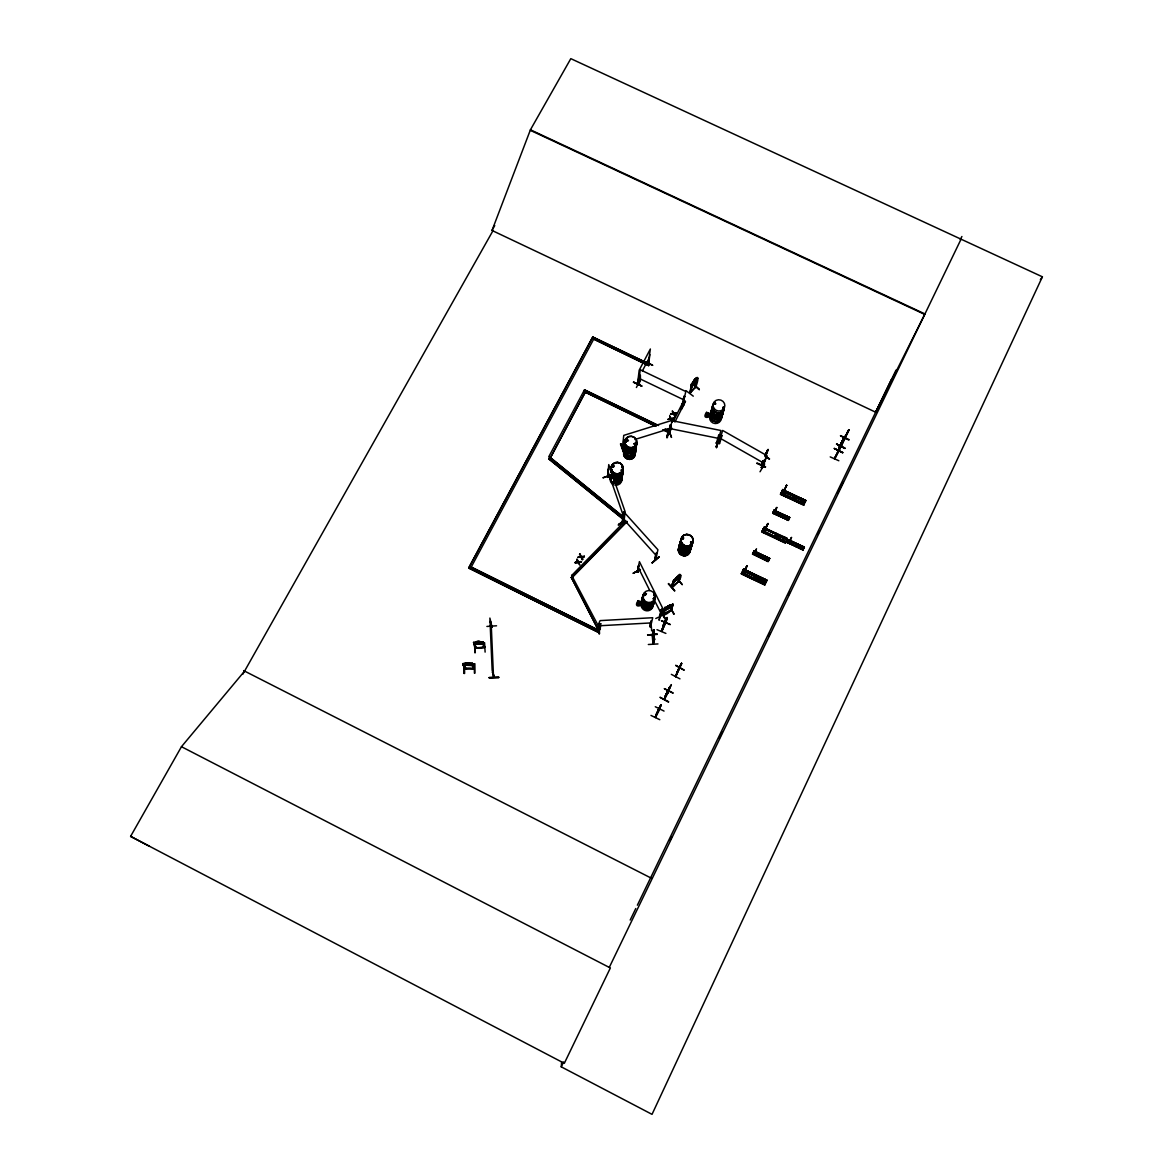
<?xml version="1.0" encoding="UTF-8"?>
<svg xmlns="http://www.w3.org/2000/svg" width="1173" height="1173" viewBox="0 0 1173 1173"><rect width="100%" height="100%" fill="white"/><g stroke="black" fill="none" stroke-linecap="round" stroke-linejoin="round"><path stroke-width="1.5" d="M625.752 522.879L572.981 576.793L571.632 575.356L600.151 629.329L598.465 630.312L571.31 577.424L627.042 521.384M638.083 571.867L637.819 571.06M572.981 576.617L571.31 577.6M761.38 467.338L762.362 467.778L761.409 467.265M653.376 634.564L653.39 632.496M575.254 562.82L575.591 562.028L575.254 562.82L578.245 562.571L579.755 565.034L578.861 562.351L581.178 562.175L578.861 562.351M575.591 562.146L577.952 561.97L577.043 559.242L578.568 561.867L581.529 561.5L581.178 562.292M718.682 443.233L721.204 435.271L721.952 435.682L719.548 443.775L718.77 442.954L719.46 443.453M577.043 559.242L576.72 560.005M578.245 562.571L575.254 562.688M578.392 556.779L580.738 556.603L579.829 553.876L581.368 556.501L584.315 556.266M579.506 554.506L579.829 553.876M658.61 425.52L584.477 389.861L656.909 424.978M581.031 557.204L578.04 557.322L581.031 557.204L582.541 559.653L581.661 556.97L583.963 556.794L581.661 556.97M582.541 559.653L581.046 557.072M582.878 558.905L581.647 557.102M783.036 516.355L782.083 515.343L783.241 516.135M592.805 337.062L649.49 364.129L592.805 337.062L468.731 568.084L597.614 631.968L600.151 629.329M762.421 557.424L762.289 556.105L763.154 557.102M763.242 556.72L762.582 557.483M594.403 337.824L470.329 568.714M637.965 383.967L637.731 383.747M723.316 407.134L723.286 407.999L723.712 407.148M653.068 632.951L653.258 631.309L653.669 640.267M691.527 542.791L691.396 542.058M691.982 542.894L691.674 542.043A6.041 5.836 15.3 0 1 685.706 549.536A6.041 5.836 15.3 0 1 680.648 541.061M682.085 538.128L683.243 539.199L683.082 537.63M691.044 542.571L691.234 542.923M652.789 635.487L653.273 643.434M680.912 542.762L680.853 543.773M645.766 594.418L644.945 595.429L643.992 594.52M645.81 594.682L644.344 593.714M652.731 603.582L652.804 603.142A5.997 5.85 13.7 0 1 650.003 610.136A5.997 5.85 13.7 0 1 642.452 608.596A5.997 5.85 13.7 0 1 642.613 601.06A6.1 5.953 13.5 0 1 646.44 593.553M643.478 596.925A6.056 5.909 13.5 0 0 643.317 604.52A6.056 5.909 13.5 0 0 650.942 606.074A6.056 5.909 13.5 0 0 653.742 599.022L653.053 598.67L653.61 599.227M653.83 598.831L653.83 598.758A6.07 5.938 13.5 0 1 651 605.913A6.07 5.938 13.5 0 1 643.347 604.344A6.07 5.938 13.5 0 1 643.508 596.72M643.112 598.655L643.244 599.3M644.3 594.139L645.487 594.726M610.59 475.256L603.142 477.704M622.13 470.534L621.221 470.094L621.807 470.593M626.235 440.271L626.426 439.479M627.335 439.67L626.353 440.462M612.159 466.341C614.52 463.687 613.714 468.848 612.203 466.575M613.743 466.341L612.805 466.825L612.79 465.74M621.133 470.197L621.837 470.197M607.453 476.37L607.805 477.382L607.511 476.253M242.796 674.27L492.939 230.773L492.059 230.348L530.431 129.792L570.811 58.65L1042.401 276.813L652.027 1114.35L561.251 1066.829L561.647 1061.888M607.643 477.235L608.376 469.127L607.717 476.956M607.805 477.382L608.743 464.596L625.15 511.795L623.845 522.63M597.614 631.968L468.687 567.893L592.82 336.768M491.443 626.191C491.898 629.637 490.285 618.992 490.373 622.13M490.329 621.265L491.472 626.939M493.613 676.322L493.804 677.334L492.528 672.026L494.2 676.44M493.657 676.469L493.76 677.085M598.934 624.227L599.08 633.728L598.86 624.241M598.465 630.165L471.209 567.102L598.465 630.165L571.31 577.424M600.385 629.065L599.506 628.567C600.869 631.485 597.072 624.505 600.136 620.605L652.716 617.716C647.951 637.482 651.352 620.15 651.074 621.279M599.564 633.684L598.934 624.153M600.195 629.183L600.737 623.699L599.858 623.743L600.737 623.699M620.84 443.79L623.86 452.294L620.898 443.805M623.479 447.602L622.467 448.189L623.743 435.388L672.129 420.315L669.109 433.761L670.707 425.491L669.856 425.33C669.358 430.711 669.138 434.948 668.273 433.277M623.376 447.675L622.672 448.174M624.168 440.227C622.951 437.808 624.373 449.626 623.244 447.324M623.757 442.895L624.065 439.919M641.836 386.049L633.508 382.09M622.364 523.642L619.197 524.14L626.69 521.574M636.396 387.501L640.399 379.656M637.511 384.172L639.182 370.213L650.355 348.997L648.258 363.733M637.892 384.26L639.021 375.345M639.446 383.747C637.98 384.92 641.103 381.401 640.37 375.433L639.461 375.345L638.464 384.055L640.238 369.73L685.794 391.518L682.803 404.978M622.863 522.645L622.042 522.703L623.098 515.739L622.863 522.982L623.596 511.619L657.921 549.756L655.59 559.902M623.669 516.369L622.511 522.953M624.036 515.226L623.376 522.586L623.64 518.422M625.664 520.357L571.632 575.532M626.514 522L619.197 524.14M649.915 354.642L648.537 363.909M648.684 365.639L593.611 339.041L648.684 365.639L649.519 363.865M652.217 635.033L653.009 644.138M652.745 635.487L653.552 629.974L653.962 630.825M623.493 522.645L623.244 521.618M623.567 522.498L623.2 521.97M645.868 361.914L652.76 365.375L645.942 361.871M655.824 559.36L654.989 559.11M639.021 605.077L639.622 601.94L640.766 602.761L640.59 604.418L639.021 605.077L637.511 603.215L638.523 601.881L640.223 602.086M493.716 676.469L492.528 672.026M494.17 677.188L492.161 670.194L489.889 618.068L492 626.91M640.399 569.829L633.229 573.216L640.37 569.711M669.856 433.438L668.815 433.336M637.687 570.914L638.083 571.969L638.742 565.313L637.35 571.486L638.156 571.925M637.657 571.119L639.402 561.632L662.466 607.805L660.252 616.338L659.461 615.532M637.643 572.057L638.449 565.445M670.868 419.084L672.334 421.606L670.868 419.084L667.95 419.318M669.622 416.195L671.147 418.585L674.05 418.204L671.147 418.585M673.507 413.966L670.56 414.362L673.507 413.966L674.988 416.488L674.108 413.878L676.689 413.072L673.815 413.307L676.689 413.072M673.214 413.395C668.727 414.157 674.768 413.746 672.29 410.917L673.786 413.468M667.378 437.558L668.977 428.951M718.668 435.168L719.46 435.638L718.668 435.168L716.366 443.291L716.63 442.558L717.304 443.394L720.911 430.506L670.795 420.418M716.498 447.617L718.213 438.717L716.63 447.631M669.724 432.837L669.094 433.717L668.317 432.925M669.006 433.746L670.384 425.491L671.293 425.535L670.384 425.491M672.334 421.606L672.378 421.444M675.296 415.887L674.108 413.878M674.05 418.204L674.02 418.365M707.422 416.503L708.316 412.94L705.941 414.758L707.422 416.503L708.917 415.887L708.316 412.94M674.988 416.488L675.325 415.711M669.094 428.995L666.865 437.617L669.109 428.834M666.909 437.602L668.639 428.878M669.856 425.33L670.707 425.491M671.455 437.309L668.302 428.863M674.079 414.04L676.366 413.702M663.288 614.403C671.279 593.039 653.082 626.602 671.425 610.151M663.962 614.124L665.267 608.626M663.2 614.579L671.44 610.253L670.619 610.048M788.857 541.369L788.461 540.489L804.018 547.894L804.355 547.161L788.769 539.815L787.288 542.982M685.501 401.415L681.484 409.289M682.1 403.967L683.668 404.993L682.1 403.967L673.258 421.239M682.129 404.92L683.962 396.313L684.724 396.679L683.962 396.313M682.378 404.568L683.155 404.7L682.026 404.832M685.061 401.034L681.146 409.113M652.217 562.761L659.285 556.618L652.247 562.923M691.601 384.04L690.868 386.87L691.469 383.982C706.219 361.973 689.929 405.257 696.967 378.703L695.428 387.398M782.318 491.032L782.42 491.59M783.021 491.868L782.655 491.707M691.659 383.982L689.665 393.146L695.677 386.577M692.099 384.026L689.915 393.336L695.926 386.782M690.076 393.234L694.211 380.125M656.264 553.113C658.214 552.336 653.332 557.234 655.296 559.022M692.715 385.624C691.205 384.201 696.351 376.108 695.648 379.246M656.513 552.894L655.326 558.993M695.428 378.82L694.137 380.492M694.621 383.571L695.809 378.293M693.287 396.166L685.97 390.638M659.255 556.75L652.159 562.849M692.334 383.674L699.328 389.597L692.613 383.41M744.093 571.618L742.817 571.266L743.301 570.181L742.392 572.087M835.044 458.247L834.853 458.687M838.798 450.491L838.578 450.769M838.592 450.872L841.715 444.538L838.446 451.077M840.792 445.447L844.604 437.69M762.391 461.839L761.644 464.904M647.643 635.018L657.188 634.036L647.628 634.96M649.725 626.367L651.059 620.942M650.707 625.796L649.798 626.03L650.766 625.971M648.332 644.505L657.965 643.933M657.247 712.348C651.264 726.761 661.675 705.149 659.431 709.841M666.088 694.607L664.622 698.36M675.472 676.44L678.111 670.326M655.766 618.508L664.431 614.505M655.194 717.421L660.986 704.856M662.173 630.634L665.179 623.391L661.469 631.03M665.56 622.951L661.777 631.265M653.126 631.323L653.684 629.652L652.335 635.883L653.889 629.96M652.701 635.004L653.288 644.197L654.593 639.373L654.197 638.523L652.789 643.464M653.185 635.165L654.123 631.983L653.39 638.156M653.977 632.951L653.698 631.353M661.191 610.283C654.842 639.681 665.502 593.303 659.915 615.576M788.652 541.193C787.156 541.193 790.059 541.838 788.681 540.46M654.343 635.15L653.816 638.596L653.566 637.496M668.61 583.524L674.827 590.723M653.772 640.81L654.329 639.036L652.95 644.212M653.258 643.361L654.534 638.508M661.44 620.796L670.311 624.593L661.499 620.678M678.874 580.796C659.065 603.89 686.454 557.835 679.035 581.251C677.041 583.362 683.258 574.975 679.856 575.796L678.39 581.793M679.973 576.691L672.759 582.629L673.434 580.767L680.457 574.843L678.317 581.867M675.018 581.265L675.985 577.776L679.24 575.84C679.182 577.937 666.938 586.427 672.745 586.456M671.762 586.896L672.686 586.441M667.613 606.177L667.012 608.288L669.622 606.94M667.657 606.265L665.604 609.022L669.475 607.467L671.396 604.975L670.047 605.488M668.053 606.045L669.739 605.165M661.381 631.294L667.056 617.804L665.985 622.951M662.232 630.37L663.244 625.429L661.675 631.441M663.933 624.139L664.519 622.115M666.044 619.755L663.244 625.546L664.724 621.749M677.657 578.172L675.399 580.019L678.053 576.837L674.578 579.682L672.686 586.397M665.252 621.514L665.59 620.341M663.625 625.224L665.897 619.373M669.27 608.098L670.15 605.415M665.135 623.787L667.056 617.423L662.921 625.913M667.364 617.966L665.238 623.523M670.487 610.224L672.862 604.638L671.586 610.019M670.589 610.693L673.023 604.931M671.191 609.74L663.038 614.285M672.276 606.016L672.95 604.286L671.367 609.696M665.883 633.405L656.983 629.681M782.362 491.018L781.57 492.513M676.953 578.568L682.246 584.535M669.944 607.189L674.182 613.992M788.769 541.12L788.549 540.401L804.048 547.835L788.227 540.738M838.475 451.165L845.176 437.426L845.132 438.306M844.765 438.321L844.927 437.456M797.904 545.9L796.848 545.02M777.758 536.413L776.966 534.961M755.339 577.38L756.116 578.846M789.854 540.592L791.584 537.351L790.705 538.906M789.708 541.164L788.74 542.556L790.998 538.378M668.683 691.19C661.748 705.149 680.076 666.66 665.604 695.941M692.598 541.633A6.056 5.85 15.2 0 1 684.665 547.498A6.056 5.85 15.2 0 1 681.997 538.04L683.536 538.363M650.986 715.427L659.798 719.694M714.269 403.453L715.149 403.937L715.354 402.896M715.735 403.849L714.606 402.632M655.296 706.733L664.05 711.087M626.001 439.699L627.262 440.769M656.132 714.724L656.631 713.389M657.745 711.366L658.302 709.87M671.337 674.343L679.959 678.859M658.581 709.548L657.027 712.803L658.376 710.339M655.663 716.512L657.027 712.92L655.634 717.524M659.079 708.683L660.502 706.131L656.557 714.24L660.898 705.09L659.343 709.944M659.607 707.979L658.977 709.137L660.12 706.351L659.461 707.642M660.883 704.812L659.05 709.797M675.78 665.399L684.255 670.194L675.765 665.428M840.147 447.382L839.897 448.335M665.164 696.469L665.707 695.046M664.592 698.463L664.153 699.46L665.809 695.105M664.505 698.653L668.874 688.742L667.994 690.369M667.598 691.102L666.748 693.302L667.422 692.055M664.959 698.639L664.461 699.607L665.692 695.398M667.95 691.571L669.944 686.513L669.372 687.979M846.935 433.629L848.651 430.271M846.173 435.359L846.598 434.347L845.674 436.209M757.069 462.968L765.617 466.839M679.622 668.009L675.575 676.132M677.232 672.1L675.809 676.674L681.542 663.302L676.748 673.317L677.261 671.733M675.516 676.513L678.742 668.698M678.947 668.141L678.273 670.003L678.888 668.683M678.493 669.548L680.428 665.399M679.592 667.232L680.692 664.783L680.061 666.029M679.27 668.683L680.105 667.95M681.748 663.742L676.645 673.273M668.947 433.057L669.754 433.204M762.743 461.106L761.468 465.036L763.506 460.828M766.233 452.558L764.913 455.432M766.937 451.297L767.362 450.241L767.025 450.96M763.037 461.253L762.039 463.921M766.116 453.365L766.819 451.62M765.309 456.165L767.992 449.406M761.57 467.001C760.339 472.264 769.62 446.722 762.333 467.367M765.602 456.312L768.344 449.552M760.016 471.766L764.679 463.936M761.424 467.704L764.488 459.919M668.683 701.718L659.974 697.275L668.463 702.143M762.215 468.042L767.069 455.725L722.627 430.447L718.932 443.013M672.935 693.082L664.27 688.61L673.009 692.95M769.488 458.951L765.339 456.737L769.488 458.951L766.863 457.177M842.229 441.664L840.836 444.156M665.941 620.634L662.745 627.247L666.645 619.183M840.997 444.303L841.334 443.453M803.08 549.902L787.567 542.381M802.904 550.298L803.344 549.375M788.579 540.225L804.37 547.146M788.388 541.178L788.769 539.815M706.615 416.195L708.096 412.793L706.234 413.996M767.289 451.414L766.512 453.159M665.106 622.027L666.293 618.933L665.663 620.121M745.793 568.187L747.01 565.694L743.418 573.318L745.442 569.433L744.444 571.09M784.84 491.194L782.802 489.405L780.456 494.346L803.857 504.801L805.822 500.636L782.376 490.27L805.866 500.519L782.684 489.64L805.822 500.636M780.866 493.466L804.341 503.804L781.13 492.909L780.646 493.921L803.93 504.654M805.382 501.531L782.112 490.857M803.27 549.521L787.42 542.703L787.743 542.014M766.292 528.876L764.239 527.117L761.878 532.058L785.206 543.07L785.851 541.691M787.288 538.612L785.382 542.644L762.083 531.648L762.567 530.636L785.837 541.721M844.765 436.517L839.956 446.033L841.613 442.573M680.97 664.798L678.624 669.299M754.738 552.424L755.867 550.049M756.512 548.715L754.987 551.97M767.641 523.715L764.048 531.413L768.022 523.407L767.406 524.272M766.966 580.254L743.55 569.11L766.966 580.254L764.869 584.74L741.424 573.597M764.737 585.019L741.277 573.92L741.791 572.82L765.412 583.597L741.703 573.025M844.003 437.632L842.361 440.828M658.552 709.621L659.006 708.492M767.919 523.686L766.995 525.548M667.598 691.337L667.217 692.378M742.568 571.075L766.292 581.691L743.154 569.917L742.582 571.148L743.081 570.078M743.33 569.594L741.453 573.524L764.913 584.653M638.2 604.755L639.3 602.365M763.007 530.225L763.755 528.099L787.01 539.199L763.447 528.671M764.239 527.117L763.843 527.894L787.406 538.363M786.057 486.414L786.614 485.167L782.802 493.76L784.004 491.15M788.403 520.123L772.684 513.246L774.253 509.962L773.432 512.029M788.579 519.742L773.139 512.293L772.816 512.968L788.329 520.269L789.649 517.484L774.107 510.24L773.579 511.311M789.429 517.923L773.506 511.193L774.063 510.71M773.975 510.519L789.62 517.542L774.107 510.255M841.29 445.154L842.214 443.218L834.692 458.878L839.091 450.623L838.05 450.96M847.698 432.294L848.123 431.092M765.822 454.112L766.79 452.03M745.251 569.345L745.867 568.494M747.142 565.87L743.609 573.406M754.063 552.366L754.048 550.987L769.649 558.363L768.256 561.281L752.905 553.421L768.594 560.591L753.007 553.201L752.538 554.184M753.99 553.759L755.749 549.99M776.277 508.232L774.84 511.267L776.849 507.366M753.447 551.94L769.18 559.33L769.605 558.465L753.975 551.134M742.876 570.533L766.306 581.647M744.166 573.949L743.829 574.653L745.705 570.723M763.095 528.994L763.638 528.319L786.922 539.404M755.045 551.457L755.647 550.196M767.083 524.991L764.224 531.501L767.553 524.463M786.672 485.549L782.611 493.672L786.599 485.197M787.142 538.92L764.019 527.527M803.666 505.211L780.5 494.244M805.191 501.927L781.834 491.355M842.625 452.793L834.282 448.453L842.683 452.69M754.474 554.169L755.5 552.043M764.796 532.029L764.444 532.762L766.599 528.231M776.306 508.525L776.673 507.733M667.95 690.838L668.815 689.006M678.698 668.771L677.935 670.956M783.373 494.258L783.007 495.021L785.162 490.505M774.62 513.217L775.617 511.135M848.035 431.605L844.897 437.896M788.755 539.873L804.326 547.248L803.006 550.049L787.479 542.571M668.654 689.431L669.519 687.935L665.472 695.985M680.105 666.587L679.519 667.642L680.325 666.22M774.972 510.988L774.121 512.821L775.441 510.314M845.132 435.989L838.739 448.101L843.314 439.039M843.959 438.409L844.428 437.412M798.813 548.011L800.103 545.254M800.397 548.759L801.687 546.002M801.452 549.257L802.757 546.501M785.426 542.556L762.083 531.633L762.567 530.621M784.825 488.936L783.916 490.886M776.379 508.056L776.555 507.674M764.532 579.257L762.553 583.45M785.016 537.322L783.051 541.442M801.526 503.613L803.461 499.537M743.125 569.99L766.57 581.119M743.506 569.184L766.922 580.4L743.433 569.345M762.289 531.208L785.631 542.161L762.274 531.237M781.995 491.106L782.171 490.695M781.013 493.159L804.238 504.009L780.881 493.452M775.133 510.666L776.057 508.715M776.174 508.774L775.661 509.844M781.174 516.824L782.464 514.097M762.655 558.553L763.946 555.841M782.743 517.572L784.048 514.844M756.072 575.239L754.078 579.418M764.063 559.228L765.368 556.457M776.599 533.348L774.635 537.454M784.136 518.231L785.441 515.504M756.468 580.547L758.447 576.368M785.719 518.979L787.01 516.237M766.702 560.474L768.022 557.718M777.01 538.583L778.916 534.536M758.579 581.559L760.529 577.453M779.107 539.58L781.027 535.533M797.596 501.765L799.487 497.777M783.432 536.574L781.482 540.694M756.864 463.379L765.368 467.367M665.765 695.193L666.352 693.976M677.305 671.865L677.789 670.619M780.646 493.936L803.886 504.713M746.101 567.527L746.776 566.119M752.67 553.905L754.122 550.87L769.444 558.788M752.993 553.231L752.553 554.14L768.139 561.559L752.743 553.744L768.594 560.606M772.699 513.217L773.139 512.308M838.328 450.549L837.742 451.502L845.469 437.573M834.399 458.731L841.026 445.139M848.592 430.154L845 437.617M844.839 448.438L836.554 444.01L844.853 448.423M848.841 440.036L840.469 435.843M769.195 559.301L769.635 558.377M768.154 561.53L768.52 560.767M788.212 520.519L788.637 519.61M789.238 518.319L789.678 517.41M741.629 573.142L765.397 583.626M830.235 456.898L838.842 460.754M843.211 439.567L841.32 442.895M762.538 530.68L785.793 541.838M786.145 486.194L786.496 485.461M840.484 444.567L840.073 445.799M494.742 225.583L492 230.451L875.659 412.207L891.407 379.466M678.141 670.545L679.959 666.88M773.857 510.768L789.356 518.07L773.931 510.622M841.437 443.218L842.844 440.33M630.194 920.057L635.781 908.503M637.364 905.204L896.025 370.082M669.886 840.469L671.484 837.185M719.181 738.447L722.363 731.864M768.462 636.44L770.06 633.141M788.344 595.298L789.928 592.013M817.757 534.419L819.34 531.12M837.625 493.276L843.196 481.766M561.251 1066.829L563.612 1061.932M609.271 967.417L961.274 238.749M666.953 692.862L667.232 692.334M836.51 444.098L845.029 448.042M838.739 448.101L844.017 438.291M484.757 647.423L483.173 641.895L473.467 642.437L477.851 642.848L475.959 643.684L481.56 643.347L479.185 642.775L481.062 641.998L478.261 642.804M762.362 555.093L761.072 557.805M476.135 647.951L475.138 648.141L473.584 642.437M761.218 464.816L763.139 460.886M790.162 540.24L788.872 542.615L789.766 540.988M839.296 449.288L840.103 447.631M841.202 443.717L841.803 442.602M659.695 707.055L657.892 711.19M661.205 705.252L660.502 705.882M664.197 699.372L668.478 690.692M670.252 686.982L669.548 687.613M664.505 699.519L668.698 691.117M676.381 675.604L675.941 676.616M696.088 382.031L691.381 387.09L697.026 380.375M668.918 688.888L666.235 693.947M657.423 712.392L659.856 707.202M659.475 708.272L658.625 709.856M668.493 690.047L667.672 691.586M795.045 495.695L793.153 499.669M841.95 442.529L842.727 440.945M663.244 625.429L663.156 626.353M840.249 445.593L840.792 444.274M875.659 412.207L924.954 313.953L530.431 129.792M765.646 559.976L766.937 557.263M797.391 496.795L795.514 500.768M840.308 445.315L841.715 442.265M842.419 441.283L843.475 439.201M658.097 710.779L658.727 709.606M788.344 520.211L772.787 513.026M847.507 432.309L843.768 440.139M841.158 445.3L840.264 447.045M671.733 427.984L669.284 432.866L662.701 429.685M674.886 422.031L683.712 404.744M801.848 498.892L799.957 502.865M640.37 375.433L639.461 375.345M667.921 419.494L670.545 418.688L669.651 416.034M670.56 414.362L670.927 413.556M583.963 556.926L584.315 556.134M762.905 578.582L760.954 582.688M669.944 686.513L669.548 687.246M642.379 370.903L649.153 358.014M681.176 664.021L681.454 663.258M681.146 664.079L681.542 663.302M584.477 389.861L548.729 456.84L550.357 457.866L585.283 392.163L550.357 457.866M847.375 432.353L848.812 429.67M841.305 443.849L839.809 446.429M844.032 438.863L848.9 429.714M464.625 668.683L474.259 668.463M848.9 430.388L841.144 445.799M842.537 443.423L834.34 458.614L835.205 457.925M465.461 668.918L464.523 668.346M666.073 694.548L666.631 693.507M790.235 540.856L789.253 542.967M668.009 690.868L668.742 689.548M960.247 239.527L961.919 236.491M795.822 546.603L797.097 543.891M798.681 544.639L797.405 547.336M130.599 836.378L181.463 746.702L610.356 967.974L564.316 1063.325L130.599 836.378L149.426 846.261M690.501 392.779L689.724 392.94M721.952 435.682L721.043 435.535M722.905 407.28L723.33 407.749A5.997 5.66 12.9 0 1 720.691 414.656A5.997 5.66 12.9 0 1 713.14 413.145A5.997 5.66 12.9 0 1 713.213 405.843M1040.363 279.717L1042.401 276.813M613.523 466.678L613.743 466.825M635.663 444.538L634.813 444.318M680.047 576.779L673.478 582.776M660.296 616.148L659.93 615.414M706.073 415.565L707.862 412.881L705.941 414.758M649.798 626.03L650.663 626.338M484.581 647.481L475.314 647.701M476.091 648.112L474.596 642.98L473.701 643.024L476.121 647.525M674.46 581.265L676.293 579.11L675.003 579.565L679.05 576.222L675.223 580.65L678.859 577.175M474.317 668.625L472.499 663.375L471.355 663.229L462.749 663.61L464.684 668.507C472.924 667.056 476.605 671.85 471.781 663.845L472.675 664.167L471.781 663.845M244.6 671.103L181.463 746.702M465.534 668.859C466.473 667.114 461.854 662.789 463.892 664.373M637.643 604.08L639.212 602.248M623.699 519.712L548.847 458.936L550.02 457.367L623.493 517M699.328 389.597L694.005 384.583M697.774 378.322L696.967 378.703M695.149 386.929L695.648 386.342M695.486 379.715L693.17 383.718L695.061 381.694M671.249 607.086L672.364 605.972M673.273 580.723L674.211 579.785M675.868 578.48L673.566 581.471L674.006 580.679M668.273 583.831L674.563 590.943M491.531 626.177L491.516 626.939M794.488 497.528L795.235 497.103M795.91 499.024L796.306 497.792L795.191 497.176M624.153 520.02L618.2 525.02L624.476 520.24M643.434 598.083L643.068 599.139M653.434 598.45L661.029 613.142M682.231 537.718L683.712 537.835M691.879 542.982L691.19 542.776M676.073 577.878L679.255 575.84M675.809 578.714L678.053 576.837M679.475 575.62L680.531 574.931M680.736 575.503L679.856 575.796M682.143 584.638L677.29 578.377M723.521 407.705L723.418 407.999M715.559 403.967L714.064 403.468M662.965 614.241L664.446 608.552L665.59 607.907M695.574 379.348L696.498 378.63L694.871 382.53L692.173 384.788M716.336 442.895L717.275 442.69M674.475 581.28L675.267 580.591L674.196 581.016M478.32 642.804L475.197 642.452L475.549 643.566L480.314 643.786L481.78 643.215L479.874 641.866L481.971 641.851M472.206 665.546L463.32 665.091L473.012 664.974M482.616 644.124L483.628 643.493L473.98 644.138L482.704 644.256M637.511 603.215L639.197 602.116M679.035 581.295L671.821 586.691M660.296 610.532L665.223 618.684L660.736 610.224M664.871 618.889L660.692 610.253M673.757 614.227L670.34 607.057M664.651 609.315L665.428 608.919M670.34 604.74L667.334 606.866L669.988 605.708M797.332 546.266L797.948 545.328M640.135 569.404L633.229 573.216M638.112 571.75L637.423 571.178M626.455 439.655L627.658 439.831M715.442 403.292L714.386 402.72L714.152 403.937M634.974 443.775L635.766 444.054M620.444 443.922L623.493 452.426M639.138 384.304L638.493 384.011M619.373 524.595L626.837 522.146M608.655 469.918L608.069 469.229M610.429 474.962L603.157 477.807M607.497 476.517L608.083 477.191M622.452 447.866L623.347 447.587M634.842 439.508L670.589 428.365M637.833 602.409L638.523 601.881M672.891 604.168L665.502 607.805M672.07 604.564L672.891 604.198M483.745 647.041L484.757 647.041M797.537 546.193L796.584 545.592M671.484 437.412L668.346 428.966M715.193 404.201L714.357 404.025M466.048 663.346L464.493 663.566L464.875 664.607L470.93 664.856L468.54 664.27L470.388 663.595L465.065 663.698M598.479 624.271L599.139 633.713M474.376 643.244L475.3 652.643M474.83 652.76L474.596 642.98M706.894 413.497L708.037 413.292M464.068 665.472L464.068 673.493L464.42 665.472M673.727 418.834L671.469 418.996L672.657 421.004M651.66 630.825L651.03 622.951M482.455 642.496C483.115 640.869 483.467 648.566 483.687 647.115M484.581 642.628L485.109 652.115M657.247 634.373L647.613 635.018M484.684 647.188L475.168 648.185M475.182 647.965L484.728 647.555M654.593 639.373L654.197 638.523M492.572 672.906L492.88 672.012M489.112 677.745L498.848 677.144M489.112 677.671L498.862 677.554L489.082 677.539M486.898 626.441L496.546 625.796M599.667 625.752L651.426 622.907M476.458 641.543L479.698 641.264L480.168 643.303L477.162 643.478L476.649 642.144M476.825 642.364L479.845 642.188M474.288 663.654L474.42 673.229M462.749 663.713L464.581 668.845L474.185 668.654L472.396 663.39M474.845 673.229L474.816 663.639M795.441 499.126L794.297 498.188M469.083 663.273L471.135 664.461L465.3 665.003L467.206 664.299L464.889 663.727M668.302 433.526L669.123 433.687M717.26 443.071L716.542 442.998M716.38 443.218L717.202 443.379M664.006 610.415L664.812 610.415M669.27 428.453L718.624 438.394M638.699 383.615L639.344 383.674M776.658 536.897L775.793 535.958M756.438 576.881L757.318 577.82M709.093 414.333L707.832 413.131M463.423 665.194L464.713 665.707M530.46 130.379L924.691 314.408M840.572 435.608L849.047 439.611M834.282 448.467L842.786 452.455M769.356 558.964L753.726 551.677L769.312 559.052M633.508 382.105L641.822 386.093L633.493 382.251M741.849 572.703L765.309 583.846M844.443 437.28L842.903 439.934M843.651 438.526L841.73 441.942M639.197 378.468L684.05 399.964M665.194 428.702L670.135 431.078M666.792 429.729L670.091 431.312M656.162 426.268L583.67 391.386L654.475 425.726M664.402 430.242L669.343 432.617M243.661 670.619L651.601 878.313M764.327 460.183L765.075 460.608M720.295 438.335L764.063 463.262M639.71 602.042L640.766 602.761M491.986 626.294L491.956 627.203M623.464 517.205L550.02 457.367M623.728 519.507L548.847 458.936M655.34 558.803L655.883 559.345M622.775 518.363L656.572 555.943M654.211 639.197L653.552 629.666M640.913 603.611L639.74 602.174L640.59 604.418M660.883 610.429L661.279 611.206M638.332 567.644L649.681 590.386M708.331 413.072L709.225 415.139M708.228 412.837L708.551 413.688M463.892 664.035L465.666 668.815M465.842 662.789L466.502 664.578L469.523 664.505L468.98 662.701L465.93 663.332M466.414 662.862L468.379 662.818M608.157 472.015L623.713 516.824M471.795 664.182L473.174 668.155M483.525 643.61L483.173 641.895M708.287 413.189L708.917 415.887M639.578 602.394L639.901 604.945M653.493 634.08L653.698 637.012M491.164 623.259L493.408 674.607M708.184 413.277L708.257 416.386M472.499 663.375L463.834 663.493M464.508 665.384L464.611 673.478M681.117 541.281A5.997 5.806 15.3 0 0 681.352 549.14A5.997 5.806 15.3 0 0 689.431 549.741A5.997 5.806 15.3 0 0 690.604 541.985A6.026 5.821 15.3 0 1 689.416 549.829A6.026 5.821 15.3 0 1 681.308 549.228A6.026 5.821 15.3 0 1 681.088 541.34A5.997 5.792 15.3 0 0 683.712 550.797A5.997 5.792 15.3 0 0 691.571 545.005M681.513 539.8A6.041 5.836 15.3 0 1 682.686 538.818M692.686 541.34A6.07 5.865 15.2 0 1 684.739 547.205A6.07 5.865 15.2 0 1 682.07 537.747A6.144 5.938 15.2 0 0 684.695 547.38A6.144 5.938 15.2 0 0 692.744 541.442M691.894 541.662A6.129 5.909 15.3 0 1 689.094 548.744A6.129 5.909 15.3 0 1 681.381 547.175A6.129 5.909 15.3 0 1 681.498 539.551M690.017 551.222A5.968 5.762 15.4 0 1 681.396 553.377A5.968 5.762 15.4 0 1 680.164 544.756M690.281 546.809A5.968 5.762 15.4 0 1 690.501 549.8M690.105 551.163A5.953 5.762 15.4 0 1 681.689 555.122A5.953 5.762 15.4 0 1 679.768 546.178A5.909 5.718 15.4 0 0 681.718 555.049A5.909 5.718 15.4 0 0 690.076 551.105A5.953 5.762 15.4 0 1 681.674 555.181A5.953 5.762 15.4 0 1 679.783 546.119M691.19 546.295A5.997 5.792 15.3 0 1 683.346 552.102A5.997 5.792 15.3 0 1 680.721 542.747A6.07 5.865 15.3 0 0 683.302 552.278A6.07 5.865 15.3 0 0 691.249 546.398M690.398 546.691A6.041 5.85 15.4 0 1 687.627 553.685A6.041 5.85 15.4 0 1 680.017 552.131A6.041 5.85 15.4 0 1 680.135 544.595M680.633 543.026A5.982 5.792 15.3 0 0 683.273 552.38A5.982 5.792 15.3 0 0 691.117 546.589A6.07 5.865 15.3 0 1 683.273 552.351A6.07 5.865 15.3 0 1 680.604 542.879M690.56 542.146A5.997 5.792 15.3 0 1 691.264 543.51M690.369 546.53A5.968 5.762 15.4 0 1 684.402 554.096A5.968 5.762 15.4 0 1 679.387 545.709M654.094 597.6A6.085 5.938 13.5 0 1 650.311 605.121A6.085 5.938 13.5 0 1 642.584 601.324A6.173 6.026 13.5 0 1 646.382 593.641M646.382 593.817A6.085 5.938 13.5 0 0 642.584 601.324A6.173 6.026 13.5 0 0 650.355 605.107A6.173 6.026 13.5 0 0 654.197 597.482M654.153 597.35A6.1 5.953 13.5 0 1 650.37 604.872A6.1 5.953 13.5 0 1 642.643 601.075M654.842 597.35A6.114 5.968 13.4 0 1 650.194 603.509A6.114 5.968 13.4 0 1 643.141 600.033A6.114 5.968 13.4 0 1 645.341 592.673A6.202 6.056 13.4 0 0 643.053 600.165A6.114 5.968 13.5 0 0 650.135 603.758A6.202 6.056 13.5 0 0 654.886 597.512A6.202 6.056 13.4 0 1 650.194 603.67A6.202 6.056 13.4 0 1 643.053 600.165A6.114 5.968 13.5 0 1 645.282 592.937M653.816 594.403A6.114 5.968 13.4 0 1 654.519 595.811A6.202 6.056 13.4 0 0 653.86 594.462M654.769 597.6A6.114 5.968 13.5 0 1 650.135 603.758A6.202 6.056 13.5 0 1 643.039 600.239A6.202 6.056 13.5 0 1 645.253 592.776M653.757 594.667A6.114 5.968 13.5 0 1 654.461 596.075A6.202 6.056 13.5 0 0 653.845 594.535M643.141 598.157A6.129 5.982 13.6 0 0 645.78 607.819A6.129 5.982 13.6 0 0 653.845 601.822A6.041 5.894 13.6 0 1 646.558 608.025A6.041 5.894 13.6 0 1 642.305 599.579M653.17 601.778A6.1 5.953 13.6 0 1 647.012 609.593A6.012 5.88 13.6 0 1 641.998 601.075A5.997 5.865 13.6 0 0 646.997 609.579A6.012 5.88 13.6 0 0 653.068 601.896A5.997 5.865 13.6 0 1 646.997 609.579A6.1 5.953 13.6 0 1 641.954 600.957M653.126 601.646A6.012 5.865 13.6 0 1 647.056 609.344A6.012 5.865 13.6 0 1 642.071 600.825M723.081 411.254A5.88 5.557 12.9 0 1 715.413 416.796A5.88 5.557 12.9 0 1 712.788 407.808M724.269 408.277A5.938 5.616 12.9 0 1 715.207 411.752A5.938 5.616 12.9 0 1 715.105 402.398M723.374 407.661A5.909 5.586 12.9 0 1 720.721 414.348A5.909 5.586 12.9 0 1 713.272 412.852A5.909 5.586 12.9 0 1 713.345 405.638M724.24 407.192A5.938 5.601 12.9 0 1 716.498 412.808A5.938 5.601 12.9 0 1 713.844 403.732M724.357 407.06A6.012 5.689 12.9 0 1 716.512 412.749A6.012 5.689 12.9 0 1 713.829 403.541M723.272 408.043A5.909 5.586 12.9 0 1 717.392 415.359A5.909 5.586 12.9 0 1 712.407 407.236M723.037 411.474A5.894 5.572 12.9 0 1 715.339 417.045A5.894 5.572 12.9 0 1 712.715 408.028M720.398 419.875A5.836 5.528 13 0 1 712.187 420.286A5.836 5.528 13 0 1 711.556 412.456M721.776 415.872A5.836 5.528 13 0 1 721.219 418.688M722.201 411.84A5.865 5.557 12.9 0 1 719.548 418.482A5.865 5.557 12.9 0 1 712.158 417.001A5.865 5.557 12.9 0 1 712.246 409.846M722.084 412.222A5.865 5.542 12.9 0 1 719.445 418.849A5.865 5.542 12.9 0 1 712.055 417.368A5.938 5.63 12.9 0 1 712.114 410.037M712.143 410.227A5.865 5.542 12.9 0 0 712.055 417.368A5.938 5.63 12.9 0 0 719.518 418.79A5.938 5.63 12.9 0 0 722.201 412.06M720.94 416.312A5.821 5.513 13 0 1 715.149 423.541A5.821 5.513 13 0 1 710.222 415.506M622.218 472.191A5.953 5.704 5.5 0 1 612.629 478.217M612.115 470.153A5.953 5.704 5.5 0 0 611.25 471.385A5.938 5.689 5.5 0 1 612.115 470.27M621.969 466.678A5.997 5.748 5.5 0 1 620.297 474.625A5.997 5.748 5.5 0 1 611.983 472.954A5.997 5.748 5.5 0 1 613.67 464.992A6.085 5.821 5.5 0 0 611.895 473.115A6.085 5.821 5.5 0 0 620.326 474.816A6.085 5.821 5.5 0 0 622.027 466.751A6.085 5.821 5.5 0 1 620.312 474.918A5.997 5.748 5.5 0 1 611.954 473.291A6.085 5.821 5.5 0 1 613.596 465.153M621.939 467.015A5.997 5.748 5.5 0 1 620.253 474.962A6.085 5.821 5.5 0 1 611.895 473.218A5.997 5.748 5.5 0 1 613.64 465.344M622.496 470.168A6.056 5.806 5.5 0 1 611.72 475.138A5.968 5.718 5.5 0 0 622.438 470.065A5.953 5.718 5.5 0 1 611.807 474.962M612.805 476.443A5.953 5.704 5.5 0 0 622.394 470.417A5.968 5.718 5.5 0 1 612.79 476.443M622.496 470.27A6.056 5.806 5.5 0 1 611.705 475.241M622.174 477.484A5.982 5.733 5.5 0 1 612.247 482.059M611.221 480.915A5.982 5.733 5.5 0 1 610.341 476.605M622.189 472.308A5.938 5.689 5.5 0 1 612.629 478.305M622.189 477.088A5.924 5.674 5.5 0 1 613.743 480.989A6.012 5.762 5.5 0 0 622.394 475.49A6.012 5.762 5.5 0 1 613.728 480.842M611.441 479.009A5.924 5.674 5.5 0 1 610.766 477.675A6.012 5.762 5.5 0 0 611.382 478.951A6.012 5.762 5.5 0 1 610.708 477.484M610.473 476.223A5.924 5.674 5.5 0 1 610.59 474.742A6.012 5.762 5.5 0 0 610.4 476.106M622.115 477.264A5.894 5.66 5.5 0 1 613.596 482.631M611.309 480.666A5.894 5.66 5.5 0 1 610.444 476.399M621.778 476.15A5.894 5.66 5.5 0 1 615.019 483.452M612.291 482.118A5.894 5.66 5.5 0 1 610.415 476.737M620.928 476.473A5.88 5.645 5.5 0 1 614.857 485.094M613.406 484.596A5.88 5.645 5.5 0 1 610.766 477M610.415 476.003A6.012 5.762 5.5 0 1 610.517 474.508M622.335 475.27A5.924 5.689 5.5 0 1 613.772 480.651M611.47 478.687A5.924 5.689 5.5 0 1 610.796 477.338M624.417 444.86A6.026 5.748 6.5 0 0 631.485 451.708A6.026 5.748 6.5 0 0 635.326 442.91A5.938 5.674 6.5 0 1 631.455 451.752A5.938 5.674 6.5 0 1 624.476 444.992M624.93 443.438A6.026 5.748 6.5 0 1 628.391 440.579M635.297 442.72A5.953 5.674 6.5 0 1 631.499 451.4A5.953 5.674 6.5 0 1 624.52 444.64M625.018 443.247A5.953 5.674 6.5 0 1 628.449 440.418M636.25 441.913A5.968 5.704 6.5 0 1 632.995 448.922A5.968 5.704 6.5 0 1 625.37 446.356A5.968 5.704 6.5 0 1 627.291 438.893M636.206 442.265A5.968 5.689 6.5 0 1 631.719 449.64A5.968 5.689 6.5 0 1 624.608 444.332M624.71 442.851A5.968 5.689 6.5 0 1 627.262 439.259M627.218 439.069A6.056 5.777 6.5 0 0 625.268 446.634A6.056 5.777 6.5 0 0 633.009 449.23A6.056 5.777 6.5 0 0 636.309 442.118A6.056 5.777 6.5 0 1 633.009 449.112A6.056 5.777 6.5 0 1 625.282 446.517A6.056 5.777 6.5 0 1 627.232 438.951M634.021 443.673A5.938 5.66 6.5 0 1 634.872 451.297A5.938 5.66 6.5 0 1 627.012 452.69A5.938 5.66 6.5 0 1 624.784 445.315M633.992 443.834A5.938 5.66 6.5 0 1 634.857 451.458A5.938 5.66 6.5 0 1 626.998 452.851A5.938 5.66 6.5 0 1 624.769 445.476M635.223 453.496A5.836 5.586 6.5 0 1 627.511 459.068A5.865 5.601 6.5 0 1 624.989 450.168A5.836 5.586 6.5 0 0 627.511 459.068A5.865 5.601 6.5 0 0 635.223 453.614M634.828 446.854A5.982 5.704 6.5 0 1 633.977 454.142A5.982 5.704 6.5 0 1 626.309 454.538A5.982 5.704 6.5 0 1 624.505 447.382M635.253 450.183A5.953 5.689 6.5 0 1 629.212 457.631A5.953 5.689 6.5 0 1 624.271 449.479A5.953 5.689 6.5 0 0 629.212 457.631A5.953 5.689 6.5 0 0 635.238 450.285M635.414 448.335A5.894 5.63 6.5 0 1 629.446 455.711A5.894 5.63 6.5 0 1 624.564 447.529M669.182 688.052L668.625 689.372L669.182 688.052M788.036 516.794L786.746 519.522L788.036 516.794M638.141 600.649C630.971 610.986 650.414 603.596 638.127 600.679M706.513 412.339C699.68 422.177 718.419 415.022 706.513 412.368M720.647 439.025L716.014 446.678L720.647 439.025M671.293 607.057L664.739 610.473L671.308 607.071M479.097 641.528L477.147 641.631L479.097 641.528M682.026 543.48A6.1 5.894 15.2 0 0 692.525 542.908A6.1 5.894 15.2 0 0 686.616 534.345A6.1 5.894 15.2 0 0 682.026 543.48M682.012 543.554A6.07 5.865 15.2 0 0 692.481 542.982A6.07 5.865 15.2 0 0 686.586 534.463A6.07 5.865 15.2 0 0 682.012 543.554A6.056 5.85 15.2 0 0 692.466 542.982A6.056 5.85 15.2 0 0 686.586 534.477A6.056 5.85 15.2 0 0 682.026 543.554M643.918 599.814A6.129 5.982 13.4 0 0 654.49 599.227A6.129 5.982 13.4 0 0 648.581 590.547A6.129 5.982 13.4 0 0 643.918 599.814M714.034 408.453A5.938 5.616 12.9 0 0 724.269 407.94A5.938 5.616 12.9 0 0 718.462 399.758A5.938 5.616 12.9 0 0 714.034 408.453M714.196 421.224A5.924 5.601 13 0 0 721.923 415.623A5.924 5.601 13 0 1 714.166 421.342A5.924 5.601 13 0 1 711.527 412.28A5.924 5.601 13 0 0 714.196 421.224M715.325 417.133A5.865 5.557 12.9 0 0 722.979 411.576A5.865 5.542 12.9 0 1 715.325 417.119A5.865 5.557 12.9 0 1 712.7 408.145A5.865 5.542 12.9 0 0 715.325 417.119M613.171 472.367A6.012 5.748 5.5 0 0 623.024 469.273A6.012 5.748 5.5 0 0 615.224 462.617A6.026 5.777 5.5 0 0 613.156 472.455A6.012 5.748 5.5 0 0 623.01 469.449A6.026 5.777 5.5 0 0 615.209 462.675A6.012 5.748 5.5 0 0 613.171 472.367M615.209 462.792A6.012 5.748 5.5 0 0 613.156 472.543A6.026 5.777 5.5 0 0 623.039 469.347A6.012 5.748 5.5 0 0 615.209 462.792M611.353 469.332A6.056 5.806 5.5 0 0 610.84 470.769A6.056 5.806 5.5 0 1 611.338 469.449M611.441 469.259A5.968 5.718 5.5 0 0 610.928 470.666A5.953 5.718 5.5 0 1 611.441 469.259M611.412 469.596A5.953 5.704 5.5 0 0 610.913 471.003A5.968 5.718 5.5 0 1 611.412 469.596M626.851 446.297A5.982 5.704 6.5 0 0 636.66 443.233A5.997 5.718 6.5 0 0 628.889 436.503A5.997 5.718 6.5 0 0 626.851 446.209A5.997 5.718 6.5 0 0 636.69 443.13A5.982 5.704 6.5 0 0 628.875 436.62A5.982 5.704 6.5 0 0 626.851 446.297"/></g></svg>
